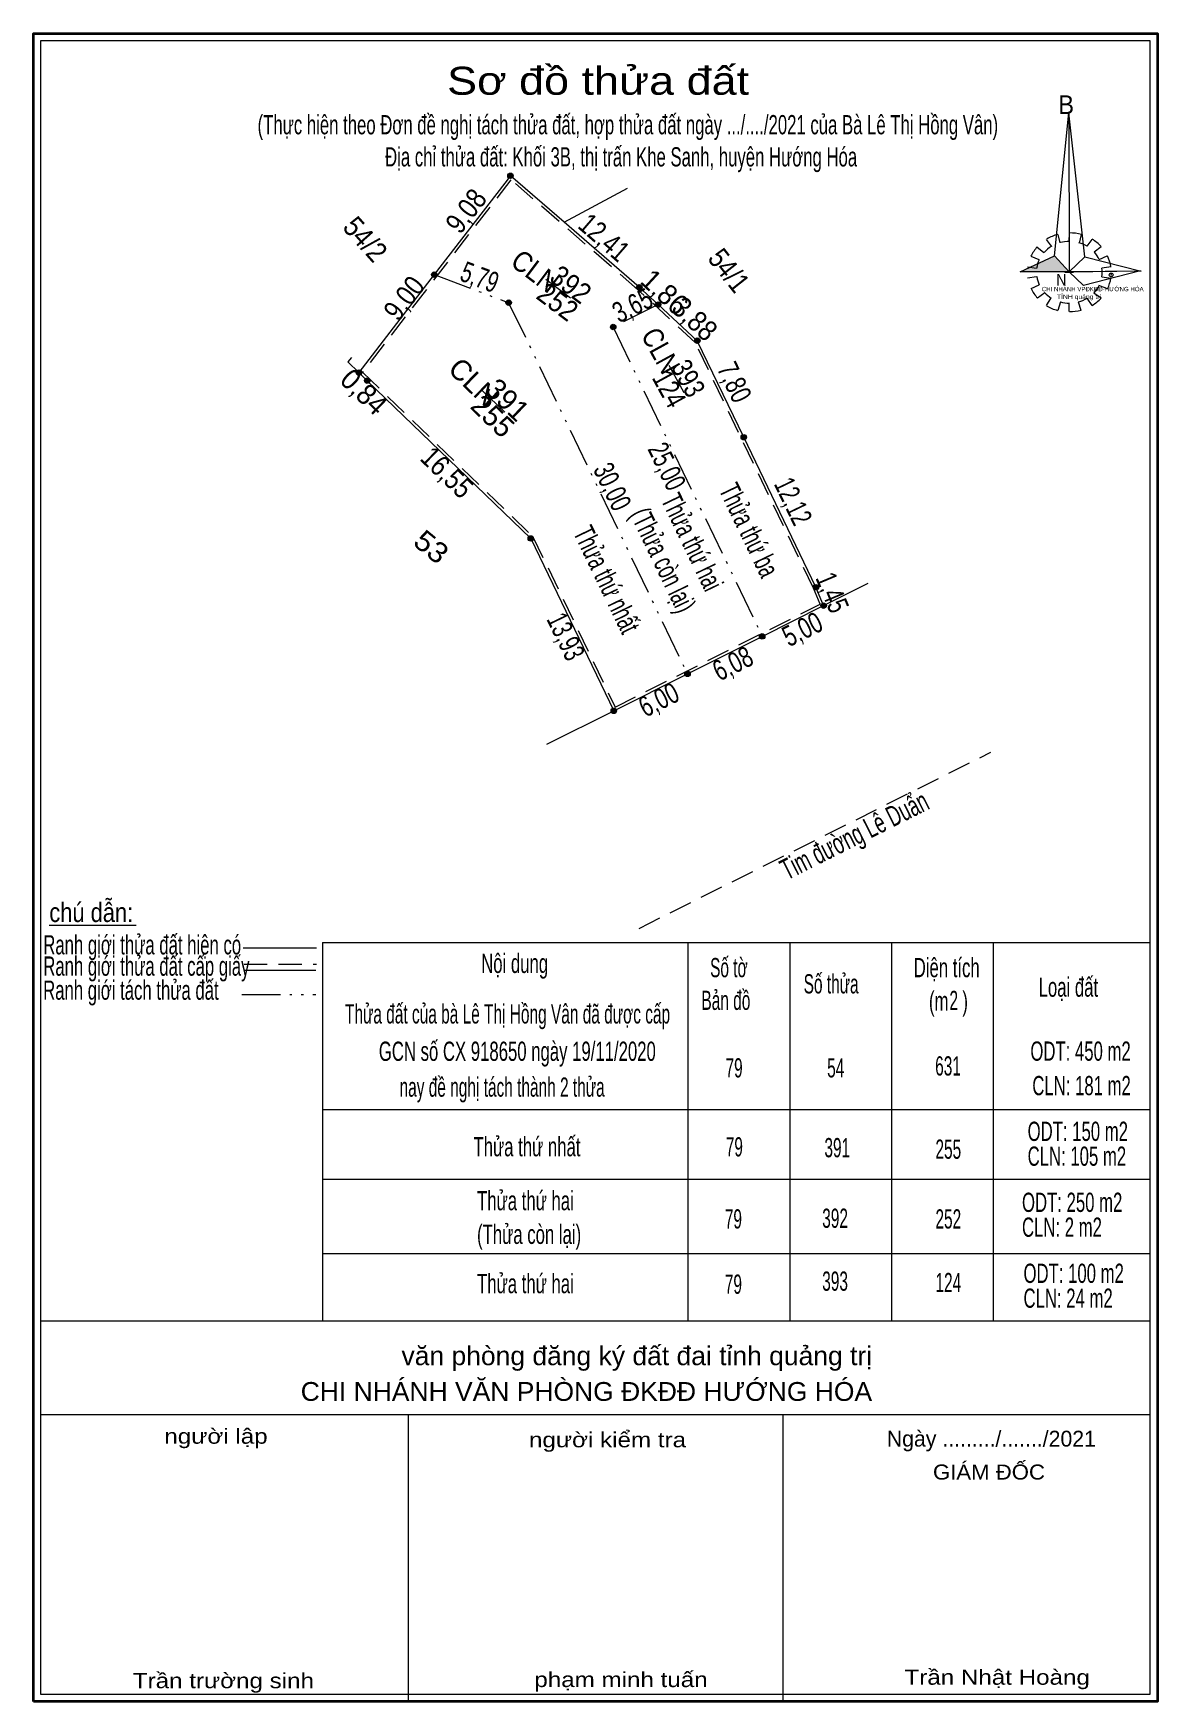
# Model space of a CAD drawing. Header units: metres. Extents: x 551199 to 551281, y 1838791 to 1838913.
import ezdxf
from ezdxf.enums import TextEntityAlignment as Align

# ---------------------------------------------------------------- set-up
doc = ezdxf.new("R2010")
doc.units = ezdxf.units.M
doc.header["$LTSCALE"] = 0.56
doc.header["$PDMODE"] = 32
doc.header["$PDSIZE"] = 0.28
doc.linetypes.add('DASH_DOUBLE_DOT', pattern=[9.2, 5, -1.2, 0.3, -1.2, 0.3, -1.2])
doc.linetypes.add('MEDIUM_DASHED', pattern=[4.5, 3, -1.5])
for name, color, linetype, lineweight in [('1', 7, 'Continuous', 13), ('10', 7, 'MEDIUM_DASHED', 13), ('13', 7, 'Continuous', 13), ('4', 7, 'Continuous', 13)]:
    doc.layers.add(name, color=color, linetype=linetype, lineweight=lineweight)
doc.layers.add('2', color=7, linetype='Continuous')

msp = doc.modelspace()

# ---------------------------------------------------------------- hatches: boundary and pattern name
at = {"layer": '1'}
msp.add_hatch(color=256, dxfattribs=at).paths.add_polyline_path([(551270.81, 1838895.44), (551273.3, 1838896.59), (551274.37, 1838895.44)])
at = {"layer": '13'}
for points in [[(551233.91, 1838902.43, 1), (551233.51, 1838902.43, 1)], [(551228.3696, 1838895.232, 1), (551227.9696, 1838895.232, 1)], [(551228.3696, 1838895.232, 1), (551227.9696, 1838895.232, 1)], [(551228.3696, 1838895.232, 1), (551227.9696, 1838895.232, 1)], [(551243.29, 1838894.31, 1), (551242.89, 1838894.31, 1)], [(551233.7837, 1838893.1929, 1), (551233.3837, 1838893.1929, 1)], [(551244.654, 1838893.0527, 1), (551244.254, 1838893.0527, 1)], [(551244.654, 1838893.0527, 1), (551244.254, 1838893.0527, 1)], [(551244.654, 1838893.0527, 1), (551244.254, 1838893.0527, 1)], [(551241.3891, 1838891.4149, 1), (551240.9891, 1838891.4149, 1)], [(551247.51, 1838890.42, 1), (551247.11, 1838890.42, 1)], [(551222.88, 1838888.1, 1), (551222.48, 1838888.1, 1)], [(551223.4877, 1838887.5132, 1), (551223.0877, 1838887.5132, 1)], [(551250.89, 1838883.39, 1), (551250.49, 1838883.39, 1)], [(551235.39, 1838876.02, 1), (551234.99, 1838876.02, 1)], [(551256.14, 1838872.47, 1), (551255.74, 1838872.47, 1)], [(551256.7, 1838871.13, 1), (551256.3, 1838871.13, 1)], [(551252.2308, 1838868.8881, 1), (551251.8308, 1838868.8881, 1)], [(551252.2308, 1838868.8881, 1), (551251.8308, 1838868.8881, 1)], [(551252.2308, 1838868.8881, 1), (551251.8308, 1838868.8881, 1)], [(551246.7938, 1838866.1607, 1), (551246.3938, 1838866.1607, 1)], [(551246.7938, 1838866.1607, 1), (551246.3938, 1838866.1607, 1)], [(551246.7938, 1838866.1607, 1), (551246.3938, 1838866.1607, 1)], [(551241.43, 1838863.47, 1), (551241.03, 1838863.47, 1)]]:
    msp.add_hatch(color=256, dxfattribs=at).paths.add_polyline_path(points)

# ---------------------------------------------------------------- linework, layer by layer
at = {"layer": '1'}
for p, q in [((551273.09, 1838897.3), (551272.73, 1838897.8)), ((551273.54, 1838898.15), (551273.7, 1838897.55)), ((551274.37, 1838897.65), (551274.39, 1838898.27)), ((551275.25, 1838898.15), (551275.09, 1838897.53)), ((551275.68, 1838897.3), (551276.04, 1838897.8)), ((551272.19, 1838896.32), (551271.6, 1838896.56)), ((551272.03, 1838897.26), (551272.53, 1838896.85)), ((551276.7, 1838897.26), (551276.2, 1838896.87)), ((551276.56, 1838896.34), (551277.15, 1838896.61)), ((551271.34, 1838895.79), (551271.99, 1838895.7)), ((551271.99, 1838895.07), (551271.34, 1838894.98)), ((551274.06, 1838895.42), (551274.69, 1838895.42)), ((551277.43, 1838895.79), (551276.75, 1838895.7)), ((551276.75, 1838895.07), (551277.43, 1838894.98)), ((551271.6, 1838894.21), (551272.19, 1838894.49)), ((551272.59, 1838893.9), (551272.07, 1838893.51)), ((551276.16, 1838893.9), (551276.7, 1838893.53)), ((551277.17, 1838894.2), (551276.52, 1838894.43)), ((551272.73, 1838892.99), (551273.07, 1838893.53)), ((551273.74, 1838893.24), (551273.54, 1838892.63)), ((551274.37, 1838892.54), (551274.37, 1838893.14)), ((551275.03, 1838893.24), (551275.23, 1838892.65)), ((551276.04, 1838892.99), (551275.68, 1838893.51)), ((551200.15, 1838847.86), (551206.46, 1838847.86)), ((551220.03, 1838846.6), (551280.25, 1838846.6)), ((551220.03, 1838846.6), (551220.03, 1838819.04)), ((551246.63, 1838846.6), (551246.63, 1838819.04)), ((551254.04, 1838846.6), (551254.04, 1838819.04)), ((551261.44, 1838846.6), (551261.44, 1838819.04)), ((551268.85, 1838846.6), (551268.85, 1838819.04)), ((551214.25, 1838846.22), (551219.6, 1838846.22)), ((551214.32, 1838844.58), (551219.55, 1838844.58)), ((551220.03, 1838834.43), (551280.25, 1838834.43)), ((551220.03, 1838829.36), (551280.25, 1838829.36)), ((551220.03, 1838823.95), (551280.25, 1838823.95)), ((551199.54, 1838819.04), (551280.25, 1838819.04)), ((551198.99, 1838818.38), (551198.99, 1838791.32)), ((551199.54, 1838812.24), (551280.25, 1838812.24)), ((551226.26, 1838812.24), (551226.26, 1838791.32)), ((551253.53, 1838812.24), (551253.53, 1838791.32))]:
    msp.add_line(p, q, dxfattribs=at)
at = {"layer": '1', "linetype": 'MEDIUM_DASHED'}
msp.add_line((551214.32, 1838845.03), (551219.6, 1838845.03), dxfattribs=at)
at = {"layer": '1', "linetype": 'DASH_DOUBLE_DOT'}
msp.add_line((551214.17, 1838842.81), (551219.54, 1838842.81), dxfattribs=at)
at = {"layer": '1'}
for points in [[(551198.99, 1838912.8), (551280.81, 1838912.8), (551280.81, 1838791.32), (551198.99, 1838791.32)], [(551198.99, 1838791.32), (551198.99, 1838912.8), (551280.8, 1838912.8), (551280.8, 1838791.32)], [(551199.54, 1838791.84), (551199.54, 1838912.28), (551280.25, 1838912.28), (551280.25, 1838791.84)], [(551274.34, 1838907.01), (551274.37, 1838895.44), (551273.3, 1838896.59)], [(551274.34, 1838907.01), (551274.37, 1838895.44), (551275.51, 1838896.52)], [(551270.81, 1838895.44), (551273.3, 1838896.59), (551274.37, 1838895.44)], [(551279.61, 1838895.48), (551274.37, 1838895.44), (551275.51, 1838896.52)], [(551279.57, 1838895.5), (551275.41, 1838894.45), (551274.37, 1838895.44)]]:
    msp.add_lwpolyline(points, close=True, dxfattribs=at)
at = {"layer": '1', "lineweight": 35}
msp.add_lwpolyline([(551198.99, 1838791.32), (551198.99, 1838912.8), (551280.8, 1838912.8), (551280.8, 1838791.32)], close=True, dxfattribs=at)
at = {"layer": '1'}
for centre, major_axis, start_param, end_param in [((551274.3848, 1838895.4034), (3.0589, 0), 1.84955988, 2.13900916), ((551274.3848, 1838895.4034), (2.3974, 0), 1.56985589, 1.85611068), ((551274.3848, 1838895.4034), (3.0589, 0), 1.27924208, 1.56332225), ((551274.3848, 1838895.4034), (2.3974, 0), 1.00270906, 1.2755622), ((551274.3848, 1838895.4034), (3.0589, 0), 0.71056237, 0.99687234), ((551274.3848, 1838895.4034), (3.0589, 0), 2.43958176, 2.72400246), ((551274.3848, 1838895.4034), (2.3974, 0), 2.72368549, 3.01515824), ((551274.3848, 1838895.4034), (2.3974, 0), 2.13373541, 2.44496261), ((551274.3848, 1838895.4034), (2.3974, 0), 0.42678376, 0.70646463), ((551274.3848, 1838895.4034), (3.0589, 0), 0.1390515, 0.43393316), ((551274.3848, 1838895.4034), (2.3974, 0), 3.28229955, 3.56105054), ((551274.3848, 1838895.4034), (2.3974, 0), 6.13558388, 6.41618463), ((551274.3848, 1838895.4034), (3.0589, 0), 3.56988637, 3.85691866), ((551274.3848, 1838895.4034), (2.3974, 0), 3.86077574, 4.13258255), ((551274.3848, 1838895.4034), (2.3974, 0), 5.56137327, 5.83951437), ((551274.3848, 1838895.4034), (3.0589, 0), 5.85230288, 6.13839648), ((551274.3673, 1838895.3863), (3.0589, 0), 4.1470906, 4.43659307), ((551274.3848, 1838895.4034), (2.3974, 0), 4.43854677, 4.71314001), ((551274.3848, 1838895.4034), (3.0589, 0), 4.71301008, 4.99761054), ((551274.3848, 1838895.4034), (2.3974, 0), 4.99087134, 5.28933161), ((551274.3848, 1838895.4034), (3.0589, 0), 5.28561416, 5.56798705)]:
    msp.add_ellipse(centre, major_axis=major_axis, ratio=0.937689, start_param=start_param, end_param=end_param, dxfattribs=at)
msp.add_point((551277.43, 1838895.21), dxfattribs=at)
at = {"layer": '10'}
msp.add_line((551243.09, 1838847.63), (551268.66, 1838860.45), dxfattribs=at)
at = {"layer": '10', "linetype": 'Continuous'}
msp.add_lwpolyline([(551256.5, 1838871.13), (551255.94, 1838872.47), (551250.69, 1838883.39), (551247.31, 1838890.42), (551244.45, 1838893.05), (551243.09, 1838894.31), (551237.61, 1838899.05), (551233.71, 1838902.43), (551228.17, 1838895.23), (551222.68, 1838888.1), (551223.29, 1838887.51), (551235.19, 1838876.02), (551241.23, 1838863.47), (551246.59, 1838866.16), (551252.03, 1838868.89)], close=True, dxfattribs=at)
at = {"layer": '10'}
msp.add_lwpolyline([(551256.24, 1838871.23), (551255.76, 1838872.39), (551247.15, 1838890.3), (551242.96, 1838894.16), (551233.74, 1838902.14), (551222.95, 1838888.12), (551235.35, 1838876.14), (551241.32, 1838863.74)], close=True, dxfattribs=at)
at = {"layer": '10', "linetype": 'DASH_DOUBLE_DOT'}
for points in [[(551228.17, 1838895.23), (551233.58, 1838893.19), (551246.59, 1838866.16)], [(551244.45, 1838893.05), (551241.19, 1838891.41), (551252.03, 1838868.89)]]:
    msp.add_lwpolyline(points, dxfattribs=at)
at = {"layer": '10', "linetype": 'Continuous'}
msp.add_lwpolyline([(551222.13, 1838889.2), (551221.88, 1838888.87), (551222.68, 1838888.1)], dxfattribs=at)
at = {"layer": '13'}
for p, q in [((551236.29, 1838894.9), (551238.09, 1838893.54)), ((551245.23, 1838888.64), (551246.32, 1838886.66)), ((551231.65, 1838886.8), (551233.29, 1838885.21))]:
    msp.add_line(p, q, dxfattribs=at)
for centre in [(551233.71, 1838902.43), (551228.1696, 1838895.232), (551228.1696, 1838895.232), (551228.1696, 1838895.232), (551243.09, 1838894.31), (551233.5837, 1838893.1929), (551244.454, 1838893.0527), (551244.454, 1838893.0527), (551244.454, 1838893.0527), (551241.1891, 1838891.4149), (551247.31, 1838890.42), (551222.68, 1838888.1), (551223.2877, 1838887.5132), (551250.69, 1838883.39), (551235.19, 1838876.02), (551255.94, 1838872.47), (551256.5, 1838871.13), (551252.0308, 1838868.8881), (551252.0308, 1838868.8881), (551252.0308, 1838868.8881), (551246.5938, 1838866.1607), (551246.5938, 1838866.1607), (551246.5938, 1838866.1607), (551241.23, 1838863.47)]:
    msp.add_circle(centre, 0.2, dxfattribs=at)
at = {"layer": '4'}
for p, q in [((551237.61, 1838899.05), (551242.23, 1838901.52)), ((551256.5, 1838871.13), (551259.75, 1838872.76)), ((551236.37, 1838861.03), (551241.23, 1838863.47))]:
    msp.add_line(p, q, dxfattribs=at)

# ---------------------------------------------------------------- texts
at = {"layer": '1'}
for s, height, width, p in [('Sơ đồ thửa đất', 2.039, 1.2, (551240.09, 1838908.33)), ('(Thực hiện theo Đơn đề nghị tách thửa đất, hợp thửa đất ngày .../..../2021 của Bà Lê Thị Hồng Vân)', 1.4, 0.65, (551242.255, 1838905.45)), ('Địa chỉ thửa đất: Khối 3B, thị trấn Khe Sanh, huyện Hướng Hóa', 1.4, 0.65, (551241.765, 1838903.11))]:
    msp.add_text(s, height=height, dxfattribs=dict(at, width=width)).set_placement(p, align=Align.CENTER)
for s, height, width, p in [('B', 1.358, 0.95, (551273.58, 1838906.93)), ('N', 0.8483, 0.9, (551273.43, 1838894.44)), ('TỈNH quảng trị', 0.3212, 1.15, (551273.48, 1838893.46)), ('chú dẫn:', 1.4, 0.85, (551200.15, 1838848.09)), ('Ranh giới thửa đất hiện có ', 1.4, 0.65, (551199.71, 1838845.73)), ('Ranh giới thửa đất cấp giấy', 1.4, 0.65, (551199.71, 1838844.18)), ('Nội dung', 1.4, 0.65, (551231.58, 1838844.38)), ('Số tờ', 1.4, 0.6, (551248.24, 1838844.07)), ('Diện tích', 1.4, 0.65, (551263.06, 1838844.07)), ('Ranh giới tách thửa đất', 1.4, 0.65, (551199.7, 1838842.43)), ('Số thửa', 1.4, 0.6, (551255.05, 1838842.89)), ('Loại đất', 1.4, 0.65, (551272.15, 1838842.65)), ('Bản đồ', 1.4, 0.6, (551247.61, 1838841.69)), ('(m   )', 1.4, 0.65, (551264.17, 1838841.63)), ('2', 1.4, 0.6, (551265.66, 1838841.68)), ('Thửa đất của bà Lê Thị Hồng Vân đã được cấp ', 1.4, 0.6, (551221.67, 1838840.7)), ('GCN số CX 918650 ngày 19/11/2020', 1.4, 0.65, (551224.13, 1838837.98)), ('ODT: 450 m2', 1.4, 0.65, (551271.55, 1838837.99)), ('79', 1.4, 0.6, (551249.36, 1838836.77)), ('54', 1.4, 0.6, (551256.76, 1838836.77)), ('631', 1.4, 0.6, (551264.62, 1838836.91)), ('nay đề nghị tách thành 2 thửa', 1.4, 0.6, (551225.64, 1838835.37)), ('CLN: 181 m2', 1.4, 0.65, (551271.69, 1838835.48)), ('ODT: 150 m2', 1.4, 0.65, (551271.35, 1838832.15)), ('Thửa thứ nhất', 1.4, 0.65, (551231.02, 1838831.03)), ('79', 1.4, 0.6, (551249.38, 1838831.02)), ('391', 1.4, 0.6, (551256.56, 1838830.96)), ('255', 1.4, 0.6, (551264.64, 1838830.85)), ('CLN: 105 m2', 1.4, 0.65, (551271.35, 1838830.34)), ('Thửa thứ hai', 1.4, 0.65, (551231.28, 1838827.1)), ('ODT: 250 m2', 1.4, 0.65, (551270.94, 1838826.98)), ('79', 1.4, 0.6, (551249.31, 1838825.77)), ('392', 1.4, 0.6, (551256.4, 1838825.82)), ('252', 1.4, 0.6, (551264.64, 1838825.77)), ('(Thửa còn lại)', 1.4, 0.65, (551231.28, 1838824.65)), ('CLN: 2 m2', 1.4, 0.65, (551270.94, 1838825.17)), ('Thửa thứ hai', 1.4, 0.65, (551231.28, 1838821.06)), ('79', 1.4, 0.6, (551249.31, 1838821.02)), ('393', 1.4, 0.6, (551256.4, 1838821.24)), ('124', 1.4, 0.6, (551264.64, 1838821.14)), ('ODT: 100 m2', 1.4, 0.65, (551271.05, 1838821.81)), ('CLN: 24 m2', 1.4, 0.65, (551271.05, 1838820))]:
    msp.add_text(s, height=height, dxfattribs=dict(at, width=width)).set_placement(p)
for s, rotation, width, p in [('9,08', 52.414, 0.85, (551231.0695, 1838899.4175)), ('12,41', 319.118, 0.8, (551240.0441, 1838897.3746)), ('9,00', 52.414, 0.85, (551226.5611, 1838893.0625)), ('5,79', 339.362, 0.7, (551231.2157, 1838894.3545)), ('1,86', 317.331, 0.95, (551244.4367, 1838893.4079)), ('3,65', 26.64, 0.75, (551242.9287, 1838892.3265)), ('3,88', 317.33, 0.9, (551246.6167, 1838891.4571)), ('7,80', 295.678, 0.75, (551249.3467, 1838887.075)), ('0,84', 316.002, 0.95, (551222.529, 1838886.157)), ('25,00', 295.701, 0.7, (551244.4292, 1838880.9503)), ('16,55', 316.002, 0.85, (551228.579, 1838880.2946)), ('30,00', 295.701, 0.7, (551240.4592, 1838879.4703)), ('Thửa thứ hai', 295.7, 0.65, (551246.2685, 1838875.4402)), ('Thửa thứ ba', 295.7, 0.65, (551250.4139, 1838876.3052)), ('12,12', 295.677, 0.7, (551253.6185, 1838878.41)), ('(Thửa còn lại)', 295.7, 0.65, (551244.1445, 1838874.1252)), ('Thửa thứ nhất', 295.7, 0.65, (551240.0501, 1838872.7052)), ('1,45', 292.681, 0.75, (551256.452, 1838871.7992)), ('13,93', 295.7, 0.7, (551237.0696, 1838868.5602)), ('5,00', 26.64, 0.75, (551255.2887, 1838868.7466)), ('6,08', 26.64, 0.75, (551250.2237, 1838866.249)), ('6,00', 26.64, 0.75, (551244.8387, 1838863.6166)), ('Tim đường Lê Duẩn', 26.625, 0.65, (551259.0739, 1838853.7436))]:
    msp.add_text(s, height=1.5, rotation=rotation, dxfattribs=dict(at, width=width)).set_placement(p, align=Align.CENTER)
msp.add_text('CHI NHÁNH VPĐKĐĐ-HƯỚNG HÓA', height=0.3211, dxfattribs=at).set_placement((551272.38, 1838894.02))
for s, height, width, p in [('văn phòng đăng ký đất đai tỉnh quảng trị', 1.371, 1.05, (551260.03, 1838815.82)), ('CHI NHÁNH VĂN PHÒNG ĐKĐĐ HƯỚNG HÓA', 1.371, 1.05, (551260.03, 1838813.22)), ('người lập', 1.097, 1.2, (551216.04, 1838810.1)), ('người kiểm tra', 1.097, 1.2, (551246.49, 1838809.84)), ('GIÁM ĐỐC', 1.096, 1.1, (551272.61, 1838807.49)), ('Trần trường sinh', 1.096, 1.2, (551219.41, 1838792.3)), ('phạm minh tuấn', 1.096, 1.2, (551248.06, 1838792.38)), ('Trần Nhật Hoàng', 1.096, 1.2, (551275.88, 1838792.55))]:
    msp.add_text(s, height=height, dxfattribs=dict(at, width=width)).set_placement(p, align=Align.RIGHT)
msp.add_text('Ngày ........./......./2021', height=1.157, dxfattribs=at).set_placement((551268.71, 1838809.89), align=Align.CENTER)
at = {"layer": '13'}
for s, rotation, width, p in [('54/2', 311.61, 0.9, (551222.5852, 1838897.313)), ('54/1', 308.239, 0.85, (551249.0248, 1838895.0742)), ('392', 322.989, 0.9, (551237.6535, 1838893.9176)), ('393', 298.658, 0.8, (551246.0005, 1838887.3297)), ('53', 320.677, 1.1, (551227.4797, 1838874.832))]:
    msp.add_text(s, height=1.5, rotation=rotation, dxfattribs=dict(at, width=width)).set_placement(p, align=Align.CENTER)
msp.add_text('391', height=1.5, rotation=316.002, dxfattribs=at).set_placement((551232.979, 1838885.5815), align=Align.CENTER)
at = {"layer": '2'}
for rotation, width, p in [(322.989, 0.9, (551236.4971, 1838893.7908)), (298.658, 0.85, (551244.8081, 1838887.8393))]:
    msp.add_text('CLN', height=1.5, rotation=rotation, dxfattribs=dict(at, width=width)).set_placement(p, align=Align.RIGHT)
msp.add_text('CLN', height=1.5, rotation=316.002, dxfattribs=at).set_placement((551231.958, 1838885.4612), align=Align.RIGHT)
at = {"layer": '4'}
for s, rotation, width, p in [('252', 322.989, 0.9, (551236.6935, 1838892.6476)), ('124', 298.658, 0.8, (551244.6115, 1838886.5497))]:
    msp.add_text(s, height=1.5, rotation=rotation, dxfattribs=dict(at, width=width)).set_placement(p, align=Align.CENTER)
msp.add_text('255', height=1.5, rotation=316.002, dxfattribs=at).set_placement((551231.904, 1838884.3974), align=Align.CENTER)

doc.saveas('drawing.dxf')
